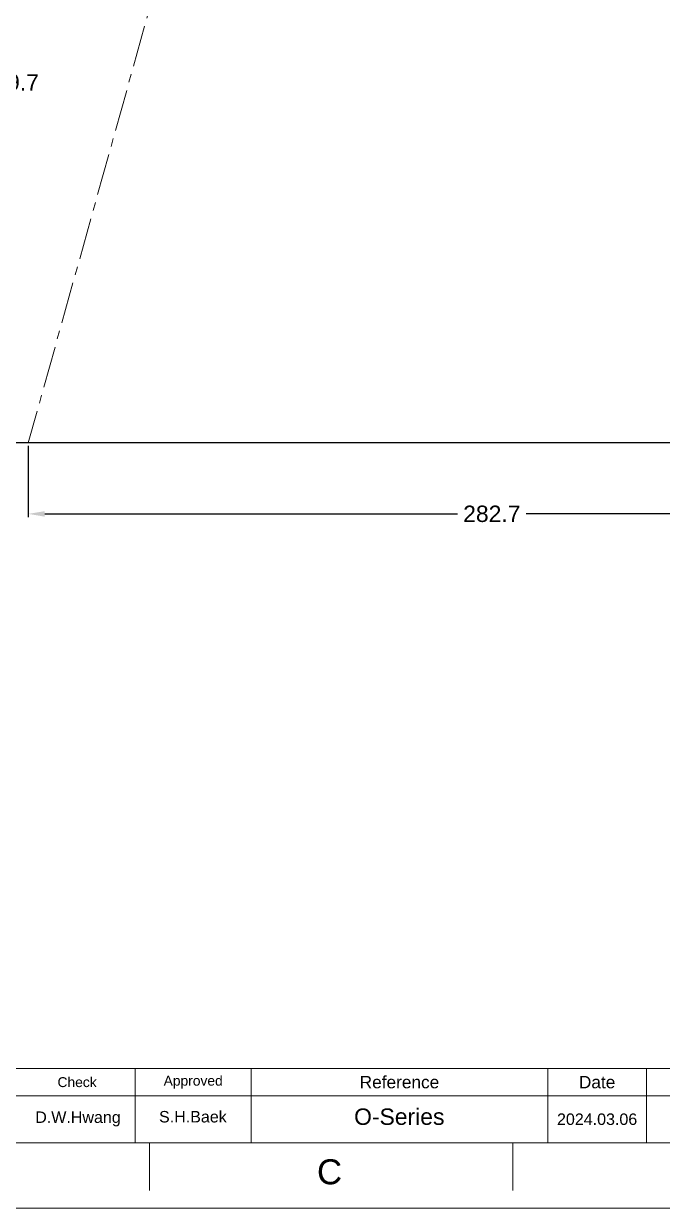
# Model space of a CAD drawing. Header units: millimetres. Extents: x 5775 to 7118, y 2756 to 3596.
# Drawn here: x 5977.8 to 6172.6, y 2756.2 to 3117.5 of the extents above; entities that cross this region are included whole.
import ezdxf

# ---------------------------------------------------------------- set-up
doc = ezdxf.new("R2010")
doc.units = ezdxf.units.MM
doc.linetypes.add('CENTERX2', pattern=[20.32, 12.7, -2.54, 2.54, -2.54])
for name, color, linetype, lineweight in [('CENTER', 1, 'CENTERX2', 15), ('DIM', 3, 'Continuous', 9), ('FORM', 7, 'Continuous', 13), ('TEXT', 2, 'Continuous', 13)]:
    doc.layers.add(name, color=color, linetype=linetype, lineweight=lineweight)
doc.styles.add('ARIAL', font='arial.ttf')
doc.styles.get("Standard").update_dxf_attribs({"font": 'arial.ttf'})
doc.dimstyles.new('사본 Standard', dxfattribs={"dimtxt": 3, "dimasz": 3, "dimexe": 1, "dimexo": 1, "dimgap": 0.8, "dimtad": 1, "dimdec": 1, "dimdsep": 46, "dimtxsty": 'Standard', "dimcen": 0.09, "dimclrd": 3, "dimclre": 3, "dimclrt": 4, "dimadec": 0, "dimazin": 0, "dimtfac": 1, "dimtdec": 1, "dimtmove": 0, "dimatfit": 3, "dimfxl": 1.25, "dimtolj": 1, "dimtzin": 0, "dimarcsym": 1})
doc.dimstyles.new('사본(2) Standard', dxfattribs={"dimtxt": 3, "dimasz": 3, "dimexe": 1, "dimexo": 1, "dimgap": 0.8, "dimtad": 1, "dimtih": 1, "dimtoh": 1, "dimdec": 1, "dimdsep": 46, "dimtxsty": 'Standard', "dimcen": 0.09, "dimclrd": 3, "dimclre": 3, "dimclrt": 4, "dimadec": 0, "dimazin": 0, "dimtfac": 1, "dimtdec": 1, "dimtmove": 0, "dimatfit": 3, "dimfxl": 1.25, "dimtolj": 1, "dimtzin": 0, "dimarcsym": 1})

# ---------------------------------------------------------------- blocks, each defined once
blk = doc.blocks.new('*D40')
at = {"layer": 'DIM', "color": 3, "linetype": 'ByBlock', "lineweight": -2, "transparency": 16777216}
for p, q in [((6039.54, 3209.39), (5972.7, 3209.39)), ((5973.7, 3204.39), (5973.7, 3104.09)), ((5973.7, 2994.69), (5973.7, 3094.99)), ((6236.48, 2989.69), (5972.7, 2989.69))]:
    blk.add_line(p, q, dxfattribs=at)
at = {"layer": 'DIM', "color": 3, "transparency": 16777216}
for points in [[(5972.86, 3204.39), (5974.53, 3204.39), (5973.7, 3209.39)], [(5972.86, 2994.69), (5974.53, 2994.69), (5973.7, 2989.69)]]:
    blk.add_solid(points, dxfattribs=at)
at = {"layer": 'DIM', "color": 4, "transparency": 16777216, "insert": (5973.7, 3099.54), "char_height": 5, "attachment_point": 5}
blk.add_mtext('\\A1;219.7', dxfattribs=at)
blk = doc.blocks.new('*D42')
at = {"layer": 'DIM', "color": 3, "linetype": 'ByBlock', "lineweight": -2, "transparency": 16777216}
for p, q in [((6261.93, 2994.39), (6261.93, 2966.97)), ((5979.21, 2988.69), (5979.21, 2966.97)), ((5984.21, 2967.97), (6110.09, 2967.97)), ((6256.93, 2967.97), (6131.05, 2967.97))]:
    blk.add_line(p, q, dxfattribs=at)
at = {"layer": 'DIM', "color": 3, "transparency": 16777216}
for points in [[(5984.21, 2968.8), (5984.21, 2967.13), (5979.21, 2967.97)], [(6256.93, 2968.8), (6256.93, 2967.13), (6261.93, 2967.97)]]:
    blk.add_solid(points, dxfattribs=at)
at = {"layer": 'DIM', "color": 4, "transparency": 16777216, "insert": (6120.57, 2967.97), "char_height": 5, "attachment_point": 5}
blk.add_mtext('\\A1;282.7', dxfattribs=at)
blk = doc.blocks.new('*D52')
at = {"layer": 'DIM', "color": 3, "linetype": 'ByBlock', "lineweight": -2, "transparency": 16777216}
for start, end in [(254.76762, 261.70981), (262.69233, 269.6351)]:
    blk.add_arc((6261.93, 4002.47), 785.09, start, end, dxfattribs=at)
at = {"layer": 'DIM', "color": 3, "transparency": 16777216}
for points in [[(6055.44, 3244.16), (6055.88, 3245.77), (6050.84, 3246.29)], [(6256.94, 3218.23), (6256.93, 3216.56), (6261.93, 3217.38)]]:
    blk.add_solid(points, dxfattribs=at)
at = {"layer": 'DIM', "color": 4, "transparency": 16777216, "insert": (6155.4, 3224.64), "char_height": 5, "attachment_point": 5}
blk.add_mtext('\\A1;16°', dxfattribs=at)

msp = doc.modelspace()

# ---------------------------------------------------------------- linework, layer by layer
at = {"layer": 'CENTER', "extrusion": (-1, -2.22045e-16, 0)}
msp.add_line((6069.31, 3312.45), (5979.21, 2989.69), dxfattribs=at)
at = {"layer": 'FORM'}
for p, q in [((5940.97, 2798.77), (6348.56, 2798.77)), ((6011.79, 2776.17), (6011.79, 2798.77)), ((6047.2, 2776.17), (6047.2, 2798.77)), ((6137.61, 2776.17), (6137.61, 2798.77)), ((6137.61, 2776.17), (6137.61, 2798.77)), ((6137.61, 2776.17), (6137.61, 2798.77)), ((6167.74, 2776.17), (6167.74, 2798.77)), ((5905.56, 2790.48), (6258.15, 2790.48))]:
    msp.add_line(p, q, dxfattribs=at)
at = {"layer": 'FORM', "linetype": 'Continuous'}
msp.add_line((6348.56, 2776.17), (5794.56, 2776.17), dxfattribs=at)
at = {"layer": 'FORM', "color": 7, "linetype": 'Continuous'}
for p, q in [((6016.16, 2776.16), (6016.17, 2761.63)), ((6126.96, 2776.16), (6126.97, 2761.63)), ((5774.56, 2756.17), (6368.56, 2756.17))]:
    msp.add_line(p, q, dxfattribs=at)

# ---------------------------------------------------------------- texts
at = {"layer": 'FORM', "insert": (6071.08, 2767.25), "char_height": 7.62, "attachment_point": 5}
msp.add_mtext_dynamic_manual_height_columns('C', width=10, gutter_width=12.5, heights=[0], dxfattribs=at)
at = {"layer": 'TEXT', "attachment_point": 5}
for s, width, insert, char_height in [('Approved', 35.4099, (6029.49, 2794.63), 3.014), ('Reference', 90.4082, (6092.4, 2794.63), 3.767), ('Check', 35.4099, (5994.08, 2794.63), 3.014), ('Date', 30.1361, (6152.68, 2794.63), 3.767)]:
    msp.add_mtext_dynamic_manual_height_columns(s, width=width, gutter_width=18.84, heights=[0], dxfattribs=dict(at, insert=insert, char_height=char_height))
at = {"layer": 'TEXT', "char_height": 3.5, "attachment_point": 5, "line_spacing_factor": 0.7, "style": 'ARIAL'}
for s, width, insert in [('S.H.Baek', 35.4099, (6029.4, 2784.08)), ('D.W.Hwang', 35.4099, (5994.35, 2783.43)), ('2024.03.06', 30.1361, (6152.68, 2783.32))]:
    msp.add_mtext_dynamic_manual_height_columns(s, width=width, gutter_width=18.84, heights=[0], dxfattribs=dict(at, insert=insert))
at = {"layer": 'TEXT', "insert": (6092.34, 2784.08), "char_height": 5, "attachment_point": 5, "style": 'ARIAL'}
msp.add_mtext_dynamic_manual_height_columns('O-Series', width=35.4099, gutter_width=18.84, heights=[0], dxfattribs=at)

# ---------------------------------------------------------------- dimensions: what is measured, and where the dimension line sits
at = {"layer": 'DIM'}
dim = msp.add_angular_dim_2l(base=(6120.23, 3230.27), line1=((6261.93, 3286.07), (6261.93, 2873.86)), line2=((6069.31, 3312.45), (5979.21, 2989.69)), dimstyle='사본(2) Standard', override={"dimtxt": 5, "dimasz": 5, "dimgap": 2}, dxfattribs=at)
dim.commit()
dim.dimension.update_dxf_attribs({"geometry": '*D52', "text_midpoint": (6155.4, 3224.64)})
dim = msp.add_linear_dim(base=(5973.7, 2989.69), p1=(6040.54, 3209.39), p2=(6237.48, 2989.69), angle=90, dimstyle='사본(2) Standard', override={"dimtxt": 5, "dimasz": 5, "dimgap": 2}, dxfattribs=at)
dim.commit()
dim.dimension.update_dxf_attribs({"geometry": '*D40', "text_midpoint": (5973.7, 3099.54), "dimtype": 160})
dim = msp.add_linear_dim(base=(6261.93, 2967.97), p1=(5979.21, 2989.69), p2=(6261.93, 2995.39), dimstyle='사본 Standard', override={"dimtxt": 5, "dimasz": 5, "dimgap": 2, "dimtad": 0}, dxfattribs=at)
dim.commit()
dim.dimension.update_dxf_attribs({"geometry": '*D42', "text_midpoint": (6120.57, 2967.97)})

doc.saveas('drawing.dxf')
